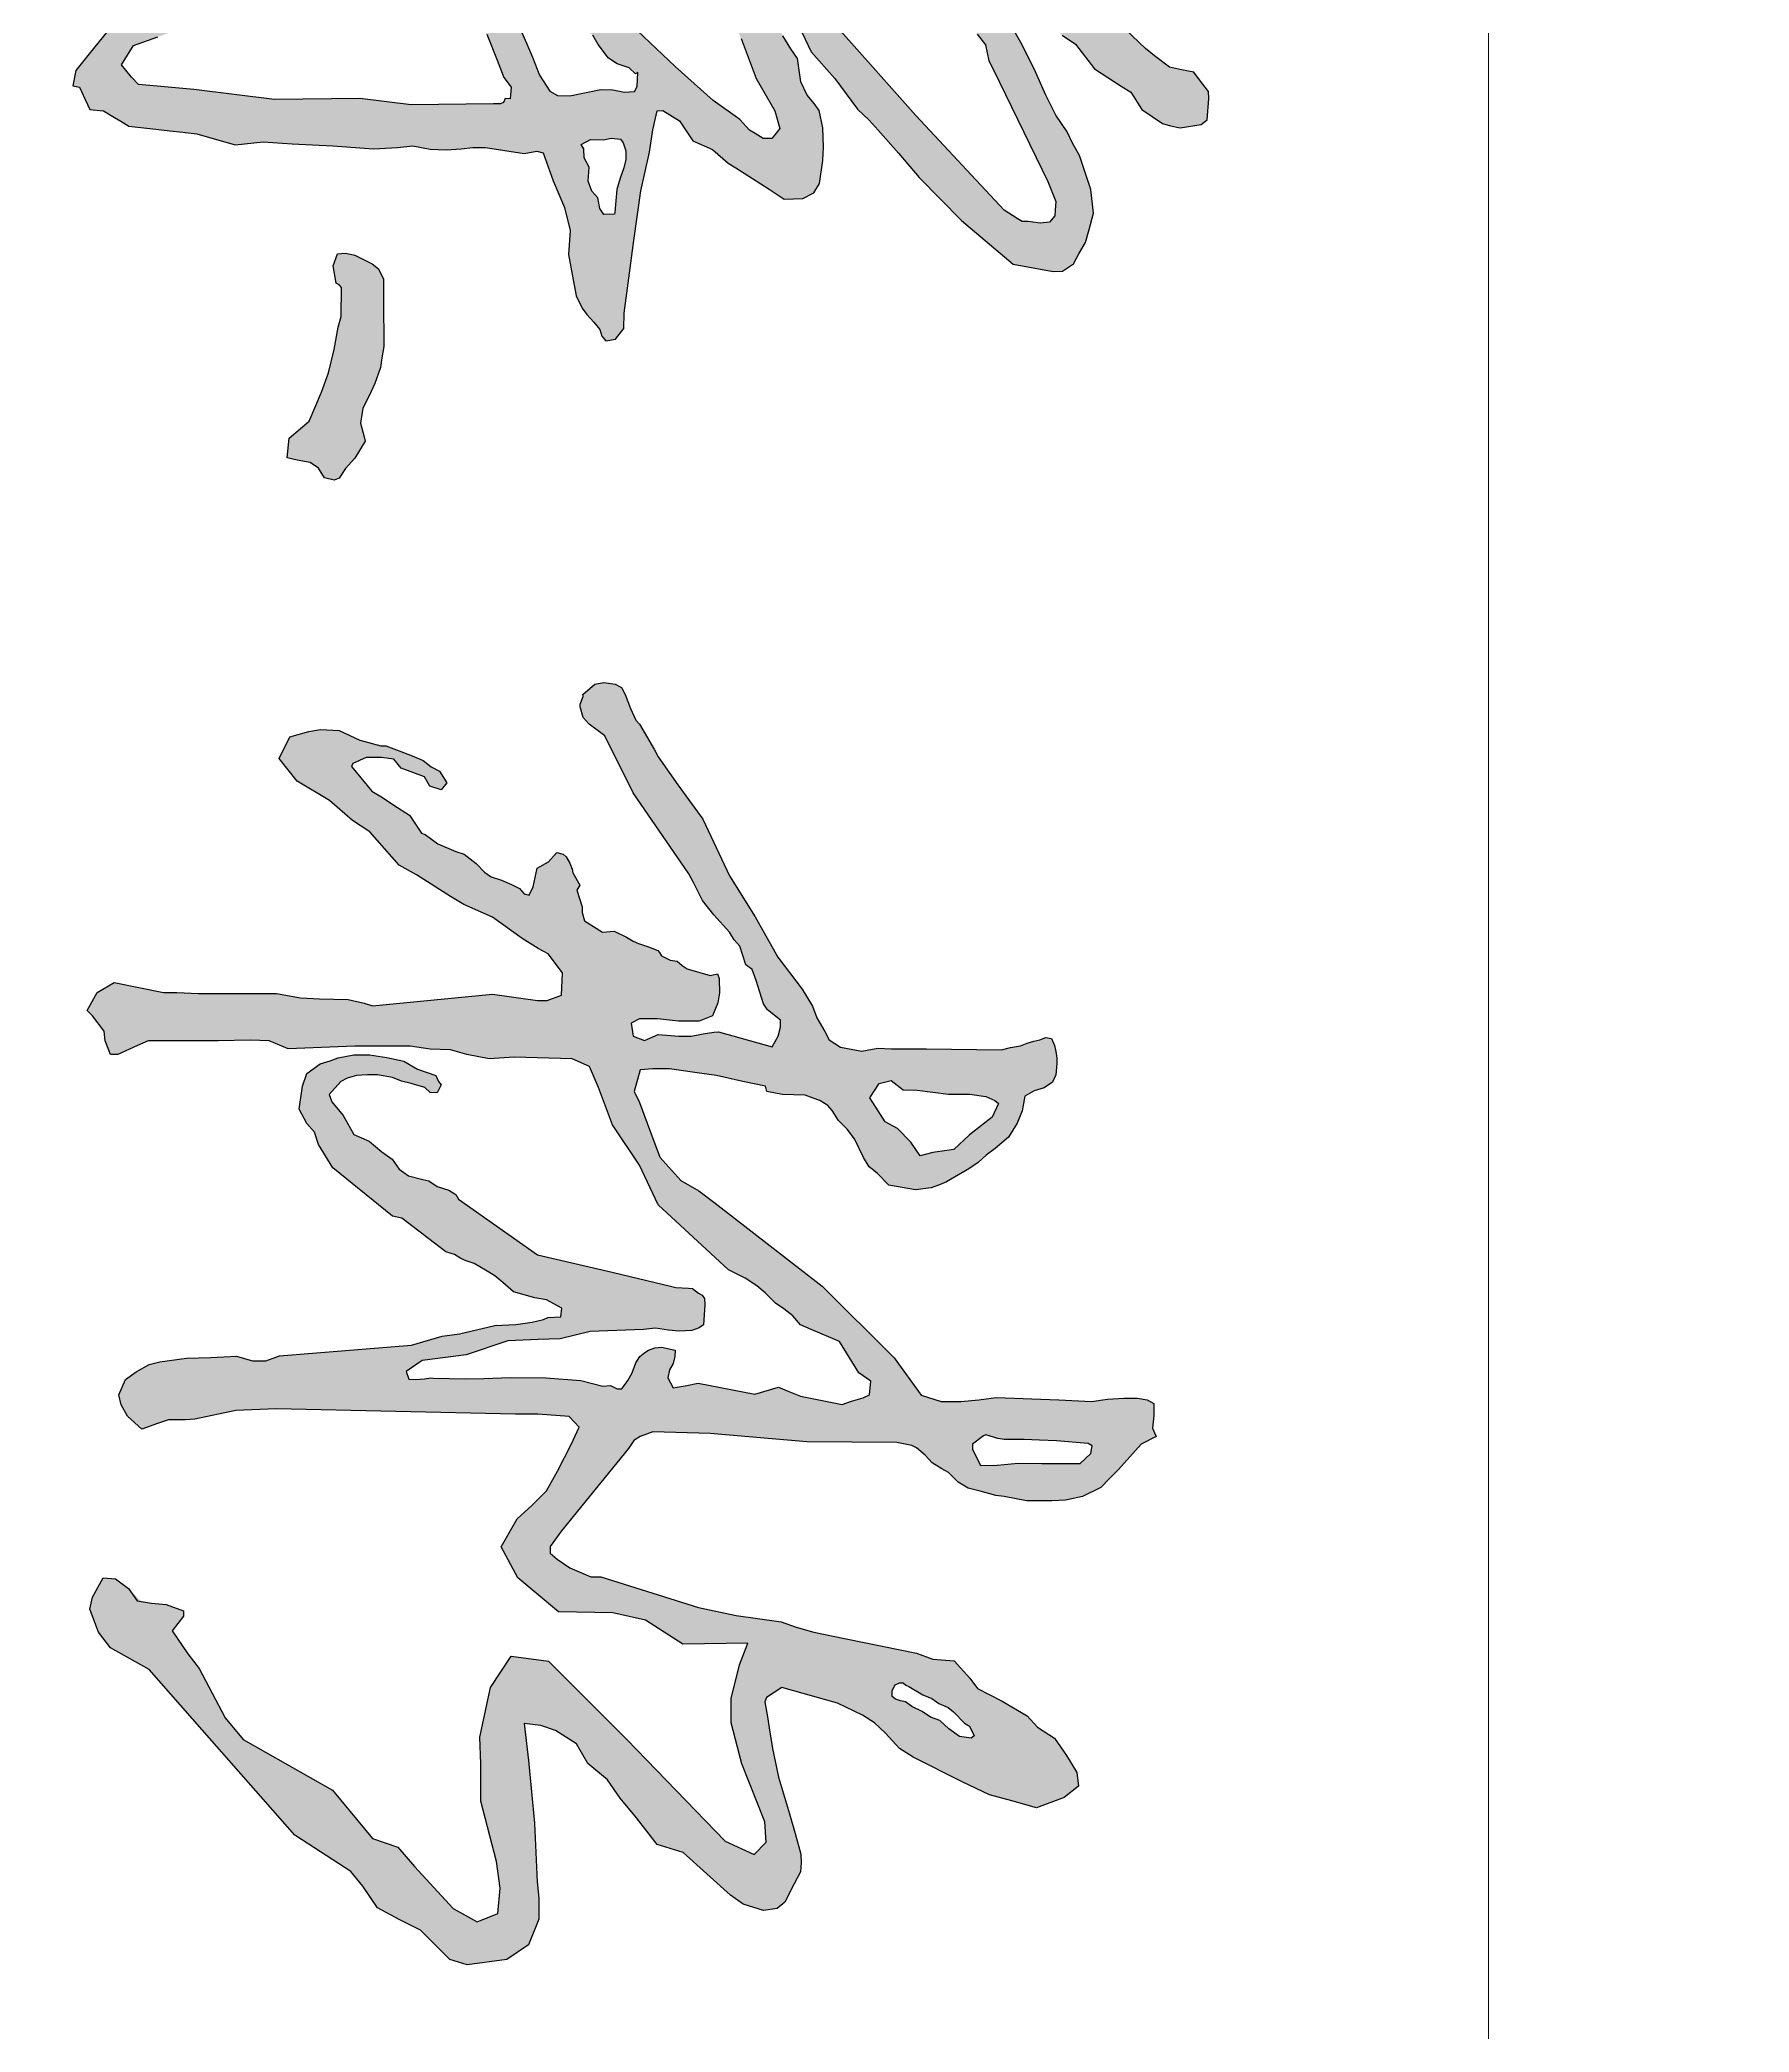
# Model space of a CAD drawing. Header units: millimetres. Extents: x -53295381 to 181933601, y -165 to 204541444.
# Drawn here: x 52122059 to 52126053, y 20955429 to 20960086 of the extents above; entities that cross this region are included whole.
import ezdxf

# ---------------------------------------------------------------- set-up
doc = ezdxf.new("R2010")
doc.units = ezdxf.units.MM
doc.header["$LTSCALE"] = 1000
for name, color, linetype in [('D-灯具', 30, 'Continuous'), ('PP-COM', 7, 'Continuous'), ('标注', 3, 'Continuous')]:
    doc.layers.add(name, color=color, linetype=linetype)
doc.layers.add('PUB_TITLE', color=7, linetype='Continuous', lineweight=20)
doc.styles.add('C', font='c.shx', dxfattribs={"width": 0.75, "height": 3, "bigfont": 'hzk.shx'})
doc.styles.add('HZ', font='rs.shx', dxfattribs={"width": 0.8, "bigfont": 'hztxt.shx'})
doc.styles.add('宋体', font='')
doc.styles.get('宋体').set_extended_font_data('宋体')
doc.dimstyles.new('1', dxfattribs={"dimtxt": 1.5, "dimasz": 2, "dimexe": 1, "dimexo": 0.2, "dimgap": 0.5, "dimtad": 1, "dimdec": 1, "dimzin": 0, "dimdsep": 46, "dimtxsty": '宋体', "dimcen": 0.2, "dimclrd": 3, "dimclre": 3, "dimclrt": 3, "dimadec": 0, "dimazin": 0, "dimtfac": 1, "dimtdec": 1, "dimtofl": 0, "dimtmove": 2, "dimatfit": 3, "dimfxl": 0, "dimtolj": 1, "dimtzin": 0, "dimarcsym": 0})

# ---------------------------------------------------------------- blocks, each defined once
blk = doc.blocks.new('*D53')
at = {"color": 3, "lineweight": -2}
for start, end in [(39.4482, 48.8965), (341.1035, 350.5518)]:
    blk.add_arc((1344.218, 1910.564), 16.999, start, end, dxfattribs=at)
at = {"color": 3}
for points in [[(1357.728, 1921.631), (1356.961, 1921.099), (1358.94, 1919.064)], [(1360.522, 1907.812), (1361.452, 1907.735), (1361.217, 1910.564)]]:
    blk.add_solid(points, dxfattribs=at)
at = {"layer": 'Defpoints', "color": 0}
for p in [(1395.655, 1940.261), (1360.959, 1913.516), (1344.218, 1910.564), (1344.218, 1910.564), (1403.612, 1910.564)]:
    blk.add_point(p, dxfattribs=at)
at = {"color": 3, "insert": (1362.57, 1915.482), "char_height": 3, "attachment_point": 5, "rotation": 285, "style": 'HZ'}
blk.add_mtext('\\A1;α/3', dxfattribs=at)
blk = doc.blocks.new('*D54')
at = {"color": 3, "lineweight": -2}
blk.add_arc((1344.218, 1910.564), 28.56, 5.6194, 84.3806, dxfattribs=at)
at = {"color": 3}
for points in [[(1346.992, 1938.522), (1347.038, 1939.454), (1344.218, 1939.125)], [(1373.108, 1913.384), (1372.175, 1913.338), (1372.779, 1910.564)]]:
    blk.add_solid(points, dxfattribs=at)
at = {"layer": 'Defpoints', "color": 0}
for p in [(1344.218, 1969.958), (1368.952, 1924.845), (1344.218, 1910.564), (1344.218, 1910.564), (1403.612, 1910.564)]:
    blk.add_point(p, dxfattribs=at)
at = {"color": 3, "insert": (1365.828, 1932.174), "char_height": 3, "attachment_point": 5, "rotation": 315, "style": 'HZ'}
blk.add_mtext('\\A1;α', dxfattribs=at)
blk = doc.blocks.new('*D55')
at = {"color": 3, "lineweight": -2}
for start, end in [(69.4333, 78.8666), (11.1334, 20.5667)]:
    blk.add_arc((1344.218, 1910.564), 17.026, start, end, dxfattribs=at)
at = {"color": 3}
for points in [[(1350.399, 1926.927), (1350, 1926.083), (1352.731, 1925.309)], [(1359.737, 1916.346), (1360.581, 1916.745), (1358.963, 1919.077)]]:
    blk.add_solid(points, dxfattribs=at)
at = {"layer": 'Defpoints', "color": 0}
for p in [(1373.915, 1962.001), (1395.655, 1940.261), (1355.162, 1923.607), (1344.218, 1910.564), (1344.218, 1910.564)]:
    blk.add_point(p, dxfattribs=at)
at = {"color": 3, "insert": (1358.072, 1924.056), "char_height": 3, "attachment_point": 5, "rotation": 314.2422, "style": 'HZ'}
blk.add_mtext('\\A1;α/3', dxfattribs=at)
blk = doc.blocks.new('*D27')
at = {"color": 3, "lineweight": -2}
for start, end in [(99.4333, 108.8666), (41.1334, 50.5667)]:
    blk.add_arc((1344.218, 1910.564), 17.026, start, end, dxfattribs=at)
at = {"color": 3}
for points in [[(1341.389, 1927.825), (1341.466, 1926.895), (1344.218, 1927.59)], [(1354.767, 1923.331), (1355.299, 1924.098), (1352.731, 1925.309)]]:
    blk.add_solid(points, dxfattribs=at)
at = {"layer": 'Defpoints', "color": 0}
for p in [(1344.218, 1969.958), (1373.915, 1962.001), (1350.042, 1926.563), (1344.218, 1910.564), (1344.218, 1910.564)]:
    blk.add_point(p, dxfattribs=at)
at = {"color": 3, "insert": (1349.143, 1928.942), "char_height": 3, "attachment_point": 5, "rotation": 345, "style": 'HZ'}
blk.add_mtext('\\A1;α/3', dxfattribs=at)
blk = doc.blocks.new('*D35')
at = {"layer": 'Defpoints', "color": 0}
for p in [(1319.577, 1812.569), (1317.437, 1800.401), (1286.683, 1796.73), (1303.739, 1796.73), (1303.739, 1796.73)]:
    blk.add_point(p, dxfattribs=at)
at = {"layer": '标注', "color": 3, "lineweight": -2}
blk.add_line((1305.739, 1796.73), (1319.92, 1796.73), dxfattribs=at)
for start, end in [(56.3312, 67.6624), (337.3376, 348.6688)]:
    blk.add_arc((1303.739, 1796.73), 14.181, start, end, dxfattribs=at)
at = {"layer": '标注', "color": 3}
for points in [[(1311.896, 1808.894), (1311.305, 1808.172), (1313.766, 1806.758)], [(1317.179, 1793.99), (1318.108, 1793.898), (1317.92, 1796.73)]]:
    blk.add_solid(points, dxfattribs=at)
at = {"layer": '标注', "color": 3, "insert": (1318.688, 1802.922), "char_height": 3, "attachment_point": 5, "rotation": 292.5, "style": 'C'}
blk.add_mtext('\\A1;45°', dxfattribs=at)
blk = doc.blocks.new('A$C41CF7549')
h = blk.add_hatch(color=7)
h.paths.add_polyline_path([(405490, 578683), (417902, 587226), (490187, 627675), (497277, 633039), (507564, 635227), (513374, 638272), (585885, 673638), (598835, 678701), (604462, 678433), (608307, 678250), (612279, 674715), (613024, 668625), (611965, 660899), (611965, 656883), (609955, 653671), (604633, 645163), (543091, 588018), (470856, 523567), (456015, 510332), (445504, 500723), (428447, 485254), (421626, 471058), (422005, 464244), (428447, 449292), (436830, 452903), (450046, 452131), (456255, 451768), (469454, 461142), (479957, 465903), (480735, 469207), (493184, 474453), (519009, 484359), (539959, 496345), (551573, 499573), (554506, 497229), (557915, 494505), (557927, 488830), (554799, 483556), (552639, 479914), (545707, 473691), (533288, 456263), (511327, 431752), (472298, 390591), (432302, 348347), (397434, 321005), (370436, 295165), (361812, 286911), (361419, 277683), (360916, 265875), (366797, 261841), (371347, 255781), (372506, 254237), (380999, 254816), (386520, 255193), (392581, 259362), (396284, 261909), (399290, 263976), (405818, 265836), (419884, 274188), (432326, 281575), (461153, 292781), (471599, 302058), (490172, 309402), (507207, 316138), (518391, 320561), (524584, 325269), (529564, 324771), (532361, 324492), (532045, 321332), (534616, 320364), (535470, 318303), (535541, 313683), (536237, 260244), (532123, 227089), (532672, 171661), (526123, 119216), (524078, 95352), (523055, 83411), (518168, 78818), (513636, 75079), (510202, 72245), (497677, 79999), (491963, 95943), (486293, 111764), (477581, 121137), (472655, 133537), (467499, 146517), (459198, 187772), (454121, 213000), (445756, 235018), (443877, 242962), (446425, 252293), (444726, 255404), (442541, 259406), (437933, 263180), (434198, 266239), (427318, 266856), (423072, 266998), (419585, 267114), (414922, 256163), (402267, 236175), (388369, 206924), (380711, 190808), (382823, 175860), (383417, 166759), (391538, 148358), (406456, 142467), (419723, 142823), (423709, 147082), (429564, 148556), (433804, 149623), (436694, 155679), (437786, 157966), (434188, 162492), (426075, 166363), (418473, 165572), (414501, 165158), (411343, 174475), (414710, 189908), (417275, 201664), (418560, 207553), (428376, 211870), (433639, 214185), (439695, 200415), (441013, 196042), (442085, 192484), (441521, 188221), (440310, 179064), (449168, 155749), (458125, 115648), (462133, 97707), (475457, 80195), (488204, 63444), (503131, 51356), (513909, 42627), (523837, 40814), (524597, 44981), (532796, 48770), (539182, 51722), (539963, 60704), (544343, 67864), (546813, 71902), (549943, 77018), (551929, 94690), (552936, 103645), (553898, 112202), (554904, 121157), (562169, 146049), (560163, 164291), (561581, 183007), (562705, 209375), (564711, 235886), (563836, 251538), (562713, 261356), (564928, 272627), (565275, 283007), (564679, 292774), (563836, 300348), (563836, 308483), (567750, 333740), (566178, 341984), (567357, 345909), (585432, 352583), (602719, 359935), (617816, 363526), (633371, 362397), (647517, 365144), (660091, 367500), (668234, 371381), (672372, 374360), (677182, 378922), (682096, 382809), (686418, 383987), (689359, 386734), (688274, 392969), (681401, 398316), (671486, 398511), (648696, 401652), (624333, 404792), (592112, 409503), (566809, 415067), (552465, 417198), (540002, 419955), (539804, 423615), (546621, 434506), (559605, 443248), (565250, 455937), (574000, 466088), (577105, 471164), (590941, 492666), (597433, 502536), (596954, 514586), (593199, 521711), (587271, 525377), (572311, 527632), (563561, 527914), (551141, 527632), (539851, 525095), (535335, 521993), (529972, 517481), (521221, 513251), (505979, 510995), (499769, 506766), (491301, 501690), (485374, 498306), (480293, 495204), (473519, 497742), (478317, 507894), (489326, 514097), (501745, 520019), (519070, 535379), (539003, 549998), (546059, 557612), (552552, 563534), (567528, 576582), (583243, 590062), (611287, 617491), (639730, 651092), (644470, 677136), (644075, 683055), (639335, 690158), (633015, 693710), (625510, 698050), (617215, 700418), (606550, 703180), (591145, 701602), (569056, 694057), (561079, 689560), (553620, 686212), (542955, 678715), (529920, 672401), (512770, 664795), (495782, 656080), (484609, 649811), (473041, 641227), (467116, 633335), (457636, 627811), (446576, 623865), (438676, 617551), (423666, 603345), (418531, 600978), (409051, 595453), (398367, 588788), (394330, 589952), (392397, 596198), (411631, 611306), (425304, 620942), (434844, 630896), (449736, 643595), (451711, 648330), (469486, 662141), (483975, 676637), (490978, 682810), (496748, 691548), (512836, 703964), (524074, 721221), (528035, 727551), (539123, 734672), (548232, 748124), (549816, 753267), (551004, 759597), (549024, 773049), (545930, 777026), (531995, 778192), (527579, 777995), (519877, 772060), (515029, 768324), (513352, 760291), (511724, 752488), (504290, 742908), (499664, 736947), (389350, 621277), (355544, 584621), (294527, 529574), (276111, 515406), (270449, 504457), (264201, 492376), (265699, 483106), (269082, 483652), (276842, 481828), (281649, 486391), (285587, 486953), (293745, 489670), (298527, 491262), (297619, 493988), (300965, 498756), (303480, 502338), (305019, 504531), (355644, 542319), (390985, 568697)])
h.paths.add_polyline_path([(515253, 407561), (524156, 407027), (527538, 405248), (527895, 398845), (526470, 391196), (526292, 383548), (530384, 363231), (530206, 355405), (527179, 350424), (516852, 343665), (505101, 339041), (497635, 335877), (489234, 332205), (477419, 329450), (463260, 323032), (456672, 320898), (453289, 319653), (442962, 310403), (435128, 307202), (429787, 304534), (421596, 302043), (415365, 299197), (411626, 300265), (407531, 304178), (407174, 307735), (416967, 315739), (422309, 318407), (431745, 327123), (445818, 339433), (452406, 345480), (456501, 346370), (458638, 347615), (466650, 351528), (471279, 355441), (475909, 359354), (477867, 362022), (484811, 369849), (489084, 375541), (490865, 378209), (496918, 381766), (505821, 388347), (509560, 394039), (512052, 401866), (516006, 405859)], flags=16)
h.paths.add_polyline_path([(558424, 396293), (560818, 398020), (566138, 399747), (571591, 399747), (577177, 398419), (583827, 396027), (591142, 393901), (605773, 392572), (607236, 392307), (607369, 385397), (603379, 382740), (596463, 381544), (592255, 377648), (585738, 375124), (576703, 375915), (570543, 372549), (564808, 372509), (561832, 370584), (558773, 376696), (558823, 385264), (557892, 390048)], flags=16)
h = blk.add_hatch(color=7)
h.paths.add_polyline_path([(1603457, 577241), (1609030, 586150), (1625194, 617887), (1633554, 635705), (1637455, 650182), (1641914, 666329), (1635226, 684146), (1627980, 693612), (1619063, 692498), (1607916, 685817), (1596769, 678022), (1589523, 666886), (1582277, 660204), (1572802, 644057), (1564442, 627910), (1557754, 622898), (1546607, 612876), (1545492, 598956), (1541591, 588377), (1530126, 532136), (1527849, 521616), (1524718, 510243), (1521303, 500576), (1518741, 483516), (1517034, 471290), (1511911, 446838), (1492022, 383526), (1492022, 377058), (1486155, 363314), (1480490, 355027), (1476646, 350580), (1472397, 350580), (1462084, 357942), (1408588, 401448), (1403397, 404905), (1400946, 408939), (1397747, 417252), (1398923, 454464), (1404263, 517230), (1404770, 575592), (1406720, 585333), (1408280, 588451), (1412961, 593906), (1418032, 598582), (1421932, 604817), (1424272, 609103), (1430513, 615338), (1434414, 621962), (1436364, 629756), (1439095, 639887), (1439875, 645342), (1442605, 659760), (1442605, 668333), (1442605, 676126), (1442215, 685089), (1439875, 695999), (1434024, 708079), (1428173, 713535), (1422322, 719380), (1405940, 734187), (1400869, 743929), (1395408, 741591), (1387217, 742370), (1381756, 742370), (1379416, 742370), (1377076, 738084), (1375905, 731849), (1375905, 722887), (1376685, 712366), (1378246, 701844), (1377076, 680802), (1375491, 640164), (1377051, 628864), (1378221, 617174), (1378221, 604315), (1373931, 591456), (1349747, 573921), (1303269, 527035), (1249442, 457674), (1241250, 447153), (1234619, 435463), (1219407, 421824), (1204975, 416369), (1183912, 408576), (1176891, 405068), (1162849, 408965), (1162069, 417148), (1162069, 428059), (1165189, 449101), (1166359, 458453), (1170260, 475599), (1173380, 490406), (1176891, 491185), (1178841, 501317), (1179231, 516124), (1181181, 521190), (1182582, 525495), (1185927, 530785), (1189272, 533570), (1195683, 537747), (1201258, 543316), (1207668, 548050), (1219654, 553897), (1225786, 557517), (1229967, 562808), (1237772, 570326), (1240721, 587614), (1239327, 597961), (1237534, 603333), (1235542, 607910), (1226977, 622237), (1222994, 628405), (1218213, 633579), (1213831, 639349), (1206461, 648105), (1197299, 653676), (1189332, 656860), (1179771, 658651), (1176385, 664819), (1174393, 671187), (1170808, 676559), (1166027, 678748), (1158658, 679345), (1155272, 679345), (1150890, 678748), (1146906, 677952), (1142325, 675963), (1141727, 672381), (1143321, 668401), (1144117, 664421), (1145512, 660243), (1147105, 655865), (1148300, 649299), (1149697, 643511), (1149178, 594919), (1149178, 577745), (1149178, 572205), (1148623, 563341), (1150564, 552814), (1148069, 538964), (1143338, 531651), (1137792, 528881), (1128919, 523617), (1121432, 520847), (1110341, 514199), (1089530, 498370), (1063466, 483688), (1036846, 467068), (999946, 449565), (977764, 433499), (959463, 420756), (955027, 418263), (938389, 408568), (935617, 406075), (928130, 402751), (918980, 399150), (914543, 396934), (912325, 392779), (911216, 385299), (912325, 379482), (919020, 371678), (920275, 371876), (925255, 369930), (926987, 369930), (933915, 371876), (938246, 375770), (945849, 385959), (982968, 404500), (1035498, 440515), (1041225, 443527), (1052866, 449338), (1062228, 456728), (1073477, 467014), (1078300, 470025), (1082520, 473639), (1094577, 477553), (1097591, 481769), (1104825, 484178), (1119896, 488996), (1123815, 491706), (1130446, 500138), (1134967, 500138), (1140996, 498632), (1147928, 494717), (1138005, 459917), (1138220, 456689), (1139297, 449803), (1140805, 442057), (1141020, 434095), (1139728, 420754), (1143820, 411716), (1141020, 404400), (1132404, 403109), (1129604, 408489), (1129604, 420324), (1131153, 433901), (1131185, 447275), (1127812, 455927), (1119265, 459487), (1112803, 460562), (1103541, 460347), (1100526, 459271), (1101512, 454379), (1097201, 439486), (1095044, 436314), (1092293, 433023), (1091624, 428545), (1088752, 422775), (1086554, 421556), (1085230, 420493), (1082860, 414468), (1080706, 407797), (1079199, 404355), (1076614, 400051), (1072737, 392089), (1073383, 384558), (1066070, 372797), (1060683, 371413), (1056989, 371413), (1046061, 367876), (1042828, 369875), (1034824, 365262), (1032516, 364801), (1028668, 363263), (1024358, 360957), (1022665, 358958), (1021741, 354960), (1027744, 349578), (1031913, 342060), (1043944, 339484), (1049315, 336909), (1048455, 333689), (1045018, 330685), (1042440, 325534), (1039647, 318881), (1037499, 312227), (1034491, 307935), (1028691, 302569), (1022675, 294628), (1020957, 289263), (1015986, 277735), (1010005, 269369), (1009108, 266979), (997388, 259313), (990865, 249177), (986033, 241695), (981892, 234711), (965742, 221565), (963948, 222462), (960060, 231126), (960060, 240986), (960957, 249053), (966938, 253833), (972621, 269071), (978602, 272357), (980995, 279826), (976509, 283412), (968733, 278631), (966041, 273253), (961854, 268174), (958864, 261004), (955574, 252638), (952284, 243973), (952284, 240687), (948815, 227036), (942406, 213649), (941823, 201426), (942989, 193860), (946484, 181637), (960661, 174714), (975226, 186355), (987851, 207247), (1000803, 222182), (1008262, 233528), (1029800, 252646), (1036209, 263705), (1050192, 285823), (1055435, 294553), (1063592, 313179), (1077575, 332386), (1083984, 342863), (1087480, 349266), (1099715, 358578), (1114280, 357996), (1117776, 348684), (1117776, 342281), (1113698, 313179), (1121275, 235127), (1119527, 229889), (1117197, 219412), (1116614, 200787), (1116031, 188564), (1113118, 172848), (1113118, 158297), (1113118, 149567), (1113118, 136762), (1113118, 122211), (1112536, 108241), (1112536, 99511), (1106127, 67498), (1112536, 56439), (1124188, 50037), (1127684, 53529), (1137589, 61096), (1143997, 61678), (1152737, 65170), (1152737, 69827), (1146911, 82631), (1143997, 89616), (1143997, 96601), (1143997, 135016), (1143415, 155969), (1143997, 168192), (1149241, 180415), (1147512, 223686), (1147512, 235909), (1147512, 259773), (1149260, 272578), (1149843, 285965), (1152756, 296442), (1155669, 310993), (1154504, 327290), (1155592, 364817), (1160588, 376047), (1174327, 381870), (1198475, 391020), (1224704, 408489), (1250517, 420551), (1292587, 466385), (1298000, 477199), (1302996, 484686), (1307576, 490093), (1314237, 496747), (1317984, 502155), (1322564, 507977), (1328393, 512969), (1331307, 520039), (1339218, 538340), (1359618, 550818), (1365031, 558721), (1373774, 557889), (1375856, 553730), (1377937, 546243), (1380019, 540004), (1377937, 529190), (1374607, 512969), (1371692, 505482), (1368778, 498827), (1373358, 483438), (1366318, 446701), (1367989, 438202), (1369356, 430309), (1362671, 426970), (1357658, 428033), (1353556, 430309), (1348846, 431524), (1344896, 431675), (1342773, 422801), (1343229, 418399), (1344900, 414301), (1346267, 412025), (1349002, 408686), (1353104, 406106), (1359485, 403677), (1364499, 400945), (1369968, 397151), (1369968, 394115), (1367689, 389714), (1368145, 384705), (1364497, 370563), (1362732, 347714), (1362582, 324799), (1363124, 307571), (1363449, 295564), (1363052, 274796), (1362720, 273194), (1363439, 268941), (1363850, 262857), (1363635, 258768), (1358747, 257174), (1351551, 267462), (1347903, 296105), (1338694, 323174), (1337878, 342726), (1337470, 356983), (1332577, 376535), (1331423, 411098), (1330590, 419002), (1331839, 427323), (1332464, 434187), (1332047, 442507), (1330382, 447291), (1328300, 449995), (1315390, 451035), (1311226, 450827), (1309144, 449163), (1307895, 446875), (1304771, 442923), (1304563, 440427), (1304147, 432107), (1303527, 429520), (1294199, 390868), (1282842, 342242), (1246680, 291103), (1243782, 289366), (1240883, 284733), (1238564, 277204), (1234796, 271702), (1233927, 267938), (1231608, 258672), (1227260, 252591), (1220883, 247958), (1216039, 241265), (1209055, 233143), (1204827, 223055), (1192477, 216105), (1183492, 208866), (1178854, 207128), (1170448, 214657), (1168129, 218711), (1166390, 224792), (1166100, 232031), (1166100, 238402), (1167839, 248247), (1170158, 254038), (1171608, 260409), (1174216, 269096), (1177405, 272571), (1177695, 277204), (1172477, 279810), (1170448, 278073), (1166390, 276335), (1162332, 264463), (1157115, 255486), (1154796, 244483), (1153057, 233190), (1153057, 223055), (1155086, 212920), (1156825, 207708), (1158854, 201337), (1165231, 192650), (1173347, 189754), (1188419, 187727), (1197695, 192650), (1203202, 197573), (1211318, 200179), (1226390, 209445), (1257736, 248283), (1259186, 254364), (1280925, 282741), (1282664, 288533), (1285273, 292587), (1286722, 296062), (1288461, 301274), (1292809, 308513), (1296577, 314594), (1300925, 319806), (1307012, 326756), (1310780, 340655), (1312229, 348184), (1317447, 358029), (1323244, 357450), (1323534, 349052), (1324983, 346157), (1326722, 338918), (1328172, 328204), (1328751, 314594), (1334266, 291671), (1335715, 280378), (1341515, 260554), (1348397, 174807), (1351634, 165916), (1351634, 157428), (1348802, 146920), (1349611, 130349), (1350016, 114587), (1352443, 97208), (1354061, 90337), (1358916, 81850), (1363771, 74979), (1373885, 70533), (1380358, 72150), (1387640, 76192), (1396136, 85487), (1392495, 95591), (1390068, 102866), (1390068, 113779), (1389663, 119841), (1383999, 146516), (1382896, 172617), (1386343, 327975), (1386343, 342449), (1387952, 362954), (1394794, 369387), (1406063, 364160), (1423369, 355315), (1436248, 348078), (1445504, 338830), (1454358, 329181), (1472469, 318727), (1492592, 329583), (1514610, 355999), (1515394, 391245), (1520098, 412393), (1535779, 436674), (1534995, 478969), (1549107, 473487), (1571060, 468004), (1586741, 468004), (1613398, 475053), (1651032, 489935), (1664360, 490718), (1672201, 482886), (1663576, 464088), (1597667, 400399), (1546704, 349488), (1543568, 325207), (1563953, 311892), (1596099, 304842), (1613347, 305626), (1637652, 305626), (1676854, 315808), (1694103, 318158), (1710567, 316591), (1716056, 303276), (1707431, 287611), (1679990, 262547), (1667446, 251581), (1661957, 235133), (1630596, 209285), (1597667, 151325), (1583554, 139576), (1551562, 122641), (1542000, 115295), (1527104, 105113), (1517528, 112531), (1514060, 112445), (1509855, 101196), (1509071, 91797), (1507573, 84721), (1499662, 76915), (1493390, 68300), (1492606, 60467), (1505151, 53418), (1512991, 51851), (1527888, 57334), (1538080, 65167), (1552193, 90231), (1591394, 124694), (1659835, 184734), (1670480, 201525), (1683366, 221115), (1692891, 228951), (1706898, 238466), (1714741, 253018), (1721465, 266451), (1740514, 285481), (1743875, 296676), (1740514, 322422), (1730989, 336415), (1714181, 343132), (1700735, 343132), (1690090, 342012), (1651991, 340333), (1611303, 336505), (1587281, 333705), (1588482, 344504), (1591685, 354103), (1600493, 367702), (1613305, 374902), (1623714, 387701), (1635725, 396100), (1648537, 406499), (1665753, 420098), (1670957, 436897), (1698728, 467522), (1704450, 475810), (1708742, 488958), (1707311, 497818), (1703306, 502963), (1691290, 508965), (1683565, 512966), (1677557, 513538), (1672121, 513252), (1658674, 509536), (1645800, 505821), (1622053, 498675), (1603457, 494960), (1590010, 492673), (1582858, 491530), (1580569, 491244), (1573130, 489815), (1570269, 490958), (1563885, 500960), (1573917, 537152), (1581720, 553299), (1586736, 561094), (1593425, 568332)])
h.paths.add_polyline_path([(1573133, 581243), (1572595, 578015), (1571517, 574787), (1569675, 572462), (1569183, 572455), (1565952, 572634), (1563618, 573710), (1562182, 574428), (1560925, 577297), (1560746, 578912), (1560746, 579629), (1562251, 581509), (1563259, 583395), (1568645, 592363), (1570979, 598281), (1574210, 602945), (1576903, 608863), (1579596, 612450), (1587019, 619563), (1588932, 622673), (1595215, 625722), (1596831, 623749), (1595574, 616216), (1590727, 609401), (1585341, 603483), (1583187, 597385), (1579417, 592004), (1576185, 585368)], flags=16)
h.paths.add_polyline_path([(1419719, 629905), (1409194, 624770), (1405767, 624770), (1400383, 631861), (1399824, 633337), (1402222, 641207), (1402907, 645313), (1402907, 651130), (1402907, 658315), (1403249, 668239), (1403592, 679188), (1405304, 699719), (1407017, 702456), (1411812, 701430), (1418320, 694586), (1418320, 686374), (1418320, 677820), (1418320, 669607), (1418250, 654357), (1419586, 640772)], flags=16)
h.paths.add_polyline_path([(1218589, 590754), (1209821, 584572), (1200796, 576070), (1196483, 568000), (1189450, 563447), (1180940, 558037), (1171656, 564220), (1169593, 571949), (1175661, 579588), (1175900, 588817), (1178619, 609045), (1178619, 622956), (1180166, 633261), (1182745, 639186), (1184550, 641504), (1193575, 637383), (1204876, 622840), (1214446, 612660), (1216526, 598998)], flags=16)
blk.add_hatch(color=7).paths.add_polyline_path([(754610, 230531), (751732, 229747), (742837, 227395), (733158, 228963), (725048, 233144), (717199, 236803), (706734, 240462), (700456, 241246), (693130, 242553), (685020, 242553), (670893, 242292), (668015, 242292), (664352, 242292), (652056, 242292), (649440, 242292), (642638, 239156), (639390, 235100), (634528, 225042), (633743, 223736), (632435, 217724), (632958, 212497), (640807, 209622), (651946, 211731), (653103, 213543), (654673, 215111), (673509, 214849), (680573, 213020), (694962, 210406), (710135, 206747), (722693, 202043), (741529, 194202), (752517, 181134), (765337, 179828), (766906, 186362), (768476, 194725), (772139, 200213), (778417, 204134), (779893, 210277), (778587, 213637), (772400, 217724), (765598, 223736)])
at = {"color": 7}
for points in [[(490187, 627675), (497277, 633039), (497277, 633039), (507564, 635227), (513374, 638272), (585885, 673638), (598835, 678701), (604462, 678433), (608307, 678250), (612279, 674715), (613024, 668625), (611965, 660899), (611965, 656883), (609955, 653671), (604633, 645163), (543091, 588018), (470856, 523567)], [(493184, 474453), (519009, 484359), (539959, 496345), (551573, 499573), (554506, 497229), (557915, 494505), (557927, 488830), (554799, 483556), (552639, 479914), (545707, 473691), (533288, 456263), (511327, 431752), (472298, 390591)], [(490172, 309402), (507207, 316138), (518391, 320561), (524584, 325269), (529564, 324771), (532361, 324492), (532045, 321332), (534616, 320364), (535470, 318303), (535541, 313683), (536237, 260244), (532123, 227089), (532672, 171661), (526123, 119216), (524078, 95352), (523055, 83411), (518168, 78818), (513636, 75079), (510202, 72245), (497677, 79999), (491963, 95943)], [(488204, 63444), (503131, 51356), (513909, 42627), (523837, 40814), (524597, 44981), (532796, 48770), (539182, 51722), (539963, 60704), (544343, 67864), (546813, 71902), (549943, 77018), (551929, 94690), (552936, 103645), (553898, 112202), (554904, 121157), (562169, 146049), (560163, 164291), (561581, 183007), (562705, 209375), (564711, 235886), (563836, 251538), (562713, 261356), (564928, 272627), (565275, 283007), (564679, 292774), (563836, 300348), (563836, 308483), (567750, 333740), (566178, 341984), (567357, 345909), (585432, 352583), (602719, 359935), (617816, 363526), (633371, 362397), (647517, 365144), (660091, 367500), (668234, 371381), (672372, 374360), (677182, 378922), (682096, 382809), (686418, 383987), (689359, 386734), (688274, 392969), (681401, 398316), (671486, 398511), (648696, 401652), (624333, 404792), (592112, 409503), (566809, 415067), (552465, 417198), (540002, 419955), (539804, 423615), (546621, 434506), (559605, 443248), (565250, 455937), (574000, 466088), (577105, 471164), (590941, 492666), (597433, 502536), (596954, 514586), (593199, 521711), (587271, 525377), (572311, 527632), (563561, 527914), (551141, 527632), (539851, 525095), (535335, 521993), (529972, 517481), (521221, 513251), (505979, 510995), (499769, 506766), (491301, 501690)], [(489326, 514097), (501745, 520019), (519070, 535379), (539003, 549998), (546059, 557612), (552552, 563534), (567528, 576582), (583243, 590062), (611287, 617491), (639730, 651092), (644470, 677136), (644075, 683055), (639335, 690158), (633015, 693710), (625510, 698050), (617215, 700418), (606550, 703180), (591145, 701602), (569056, 694057), (561079, 689560), (553620, 686212), (542955, 678715), (529920, 672401), (512770, 664795), (495782, 656080), (484609, 649811)], [(490978, 682810), (496748, 691548), (512836, 703964), (524074, 721221), (528035, 727551), (539123, 734672), (548232, 748124), (549816, 753267), (551004, 759597), (549024, 773049), (545930, 777026), (531995, 778192), (527579, 777995), (519877, 772060), (515029, 768324), (513352, 760291), (511724, 752488), (504290, 742908), (499664, 736947), (389350, 621277)], [(1180940, 558037), (1171656, 564220), (1169593, 571949), (1175661, 579588), (1175900, 588817), (1178619, 609045), (1178619, 622956), (1180166, 633261), (1182745, 639186), (1184550, 641504), (1193575, 637383), (1204876, 622840), (1214446, 612660), (1216526, 598998), (1218589, 590754), (1209821, 584572), (1200796, 576070), (1196483, 568000), (1189450, 563447), (1180940, 558037)], [(489234, 332205), (497635, 335877), (505101, 339041), (516852, 343665), (527179, 350424), (530206, 355405), (530384, 363231), (526292, 383548), (526470, 391196), (527895, 398845), (527538, 405248), (524156, 407027), (515253, 407561), (516006, 405859), (512052, 401866), (509560, 394039), (505821, 388347), (496918, 381766), (490865, 378209)], [(560818, 398020), (566138, 399747), (571591, 399747), (577177, 398419), (583827, 396027), (591142, 393901), (605773, 392572), (607236, 392307), (607369, 385397), (603379, 382740), (596463, 381544), (592255, 377648), (585738, 375124), (576703, 375915), (570543, 372549), (564808, 372509), (561832, 370584), (558773, 376696), (558823, 385264), (557892, 390048), (558424, 396293), (560818, 398020)]]:
    blk.add_lwpolyline(points, dxfattribs=at)
for points in [[(918980, 371726), (912325, 379482), (911216, 385299), (912325, 392779), (914543, 396934), (918980, 399150), (928130, 402751), (935617, 406075), (938389, 408568), (955027, 418263), (959463, 420756), (977764, 433499), (999946, 449565), (1036846, 467068), (1063466, 483688), (1089530, 498370), (1110341, 514199), (1121432, 520847), (1128919, 523617), (1137792, 528881), (1143338, 531651), (1148069, 538964), (1150564, 552814), (1148623, 563341), (1149178, 572205), (1149178, 577745), (1149178, 594919), (1149697, 643511), (1148300, 649299), (1147105, 655865), (1145512, 660243), (1144117, 664421), (1143321, 668401), (1141727, 672381), (1142325, 675963), (1146906, 677952), (1150890, 678748), (1155272, 679345), (1158658, 679345), (1166027, 678748), (1170808, 676559), (1174393, 671187), (1176385, 664819), (1179771, 658651), (1189332, 656860), (1197299, 653676), (1206461, 648105), (1213831, 639349), (1218213, 633579), (1222994, 628405), (1226977, 622237), (1235542, 607910), (1237534, 603333), (1239327, 597961), (1240721, 587614), (1237772, 570326), (1229967, 562808), (1225786, 557517), (1219654, 553897), (1207668, 548050), (1201258, 543316), (1195683, 537747), (1189272, 533570), (1185927, 530785), (1182582, 525495), (1181181, 521190), (1179231, 516124), (1178841, 501317), (1176891, 491185), (1173380, 490406), (1170260, 475599), (1166359, 458453), (1165189, 449101), (1162069, 428059), (1162069, 417148), (1162849, 408965), (1176891, 405068), (1183912, 408576), (1204975, 416369), (1219407, 421824), (1234619, 435463), (1241250, 447153), (1249442, 457674), (1303269, 527035), (1349747, 573921), (1373931, 591456), (1378221, 604315), (1378221, 617174), (1377051, 628864), (1375491, 640164), (1377076, 680802), (1378246, 701844), (1376685, 712366), (1375905, 722887), (1375905, 731849), (1377076, 738084), (1379416, 742370), (1381756, 742370), (1387217, 742370), (1395408, 741591), (1400869, 743929), (1405940, 734187), (1422322, 719380), (1428173, 713535), (1434024, 708079), (1439875, 695999), (1442215, 685089), (1442605, 676126), (1442605, 668333), (1442605, 659760), (1439875, 645342), (1439095, 639887), (1436364, 629756), (1434414, 621962), (1430513, 615338), (1424272, 609103), (1421932, 604817), (1418032, 598582), (1412961, 593906), (1408280, 588451), (1406720, 585333), (1404770, 575592), (1404263, 517230), (1398923, 454464), (1397747, 417252), (1400946, 408939), (1403397, 404905), (1408588, 401448), (1462084, 357942), (1472397, 350580), (1476646, 350580), (1480490, 355027), (1486155, 363314), (1492022, 377058), (1492022, 383526), (1511911, 446838), (1517034, 471290), (1518741, 483516), (1521303, 500576), (1524718, 510243), (1527849, 521616), (1530126, 532136), (1541591, 588377), (1545492, 598956), (1546607, 612876), (1557754, 622898), (1564442, 627910), (1572802, 644057), (1582277, 660204), (1589523, 666886), (1596769, 678022), (1607916, 685817), (1619063, 692498), (1627980, 693612), (1635226, 684146), (1641914, 666329), (1637455, 650182), (1633554, 635705), (1625194, 617887), (1609030, 586150), (1603457, 577241), (1593425, 568332), (1586736, 561094), (1581720, 553299), (1573917, 537152), (1563885, 500960), (1570269, 490958), (1573130, 489815), (1580569, 491244), (1582858, 491530), (1590010, 492673), (1603457, 494960), (1622053, 498675), (1645800, 505821), (1658674, 509536), (1672121, 513252), (1677557, 513538), (1683565, 512966), (1691290, 508965), (1703306, 502963), (1707311, 497818), (1708742, 488958), (1704450, 475810), (1698728, 467522), (1670957, 436897), (1665753, 420098), (1648537, 406499), (1635725, 396100), (1623714, 387701), (1613305, 374902), (1600493, 367702), (1591685, 354103), (1588482, 344504), (1587281, 333705), (1611303, 336505), (1651991, 340333), (1690090, 342012), (1700735, 343132), (1714181, 343132), (1730989, 336415), (1740514, 322422), (1743875, 296676), (1740514, 285481), (1721465, 266451), (1714741, 253018), (1706898, 238466), (1692891, 228951), (1683366, 221115), (1670480, 201525), (1659835, 184734), (1591394, 124694), (1552193, 90231), (1538080, 65167), (1527888, 57334), (1512991, 51851), (1505151, 53418), (1492606, 60467), (1493390, 68300), (1499662, 76915), (1507503, 82398), (1509071, 91797), (1509855, 101196), (1514060, 112445), (1517528, 112531), (1527104, 105113), (1542000, 115295), (1551562, 122641), (1583554, 139576), (1597667, 151325), (1630596, 209285), (1661957, 235133), (1667446, 251581), (1679990, 262547), (1707431, 287611), (1716056, 303276), (1710567, 316591), (1694103, 318158), (1676854, 315808), (1637652, 305626), (1613347, 305626), (1596099, 304842), (1563953, 311892), (1543568, 325207), (1546704, 349488), (1597667, 400399), (1663576, 464088), (1672201, 482886), (1664360, 490718), (1651032, 489935), (1613398, 475053), (1586741, 468004), (1571060, 468004), (1549107, 473487), (1534995, 478969), (1535779, 436674), (1520098, 412393), (1515394, 391245), (1514610, 355999), (1492592, 329583), (1472469, 318727), (1454358, 329181), (1445504, 338830), (1436248, 348078), (1423369, 355315), (1406063, 364160), (1394794, 369387), (1387952, 362954), (1386343, 342449), (1386343, 327975), (1382896, 172617), (1383999, 146516), (1389663, 119841), (1390068, 113779), (1390068, 102866), (1392495, 95591), (1396136, 85487), (1387640, 76192), (1380358, 72150), (1373885, 70533), (1363771, 74979), (1358916, 81850), (1354061, 90337), (1352443, 97208), (1350016, 114587), (1349611, 130349), (1348802, 146920), (1351634, 157428), (1351634, 165916), (1348397, 174807), (1341515, 260554), (1335715, 280378), (1334266, 291671), (1328751, 314594), (1328172, 328204), (1326722, 338918), (1324983, 346157), (1323534, 349052), (1323244, 357450), (1317447, 358029), (1312229, 348184), (1310780, 340655), (1307012, 326756), (1300925, 319806), (1296577, 314594), (1292809, 308513), (1288461, 301274), (1286722, 296062), (1285273, 292587), (1282664, 288533), (1280925, 282741), (1259186, 254364), (1257736, 248283), (1226390, 209445), (1211318, 200179), (1203202, 197573), (1197695, 192650), (1188419, 187727), (1173347, 189754), (1165231, 192650), (1158854, 201337), (1156825, 207708), (1155086, 212920), (1153057, 223055), (1153057, 233190), (1154796, 244483), (1157115, 255486), (1162332, 264463), (1166390, 276335), (1170448, 278073), (1172477, 279810), (1177695, 277204), (1177405, 272571), (1174216, 269096), (1171608, 260409), (1170158, 254038), (1167839, 248247), (1166100, 238402), (1166100, 232031), (1166390, 224792), (1168129, 218711), (1170448, 214657), (1178854, 207128), (1183492, 208866), (1192477, 216105), (1204827, 223055), (1209055, 233143), (1216039, 241265), (1220883, 247958), (1227260, 252591), (1231608, 258672), (1233927, 267938), (1234796, 271702), (1238564, 277204), (1240883, 284733), (1243782, 289366), (1246680, 291103), (1282842, 342242), (1294199, 390868), (1303527, 429520), (1304147, 432107), (1304563, 440427), (1304771, 442923), (1307895, 446875), (1309144, 449163), (1311226, 450827), (1315390, 451035), (1328300, 449995), (1330382, 447291), (1332047, 442507), (1332464, 434187), (1331839, 427323), (1330590, 419002), (1331423, 411098), (1332577, 376535), (1337470, 356983), (1337878, 342726), (1338694, 323174), (1347903, 296105), (1351551, 267462), (1358747, 257174), (1363635, 258768), (1363850, 262857), (1363439, 268941), (1362720, 273194), (1363052, 274796), (1363449, 295564), (1363124, 307571), (1362582, 324799), (1362732, 347714), (1364497, 370563), (1368145, 384705), (1367689, 389714), (1369968, 394115), (1369968, 397151), (1364499, 400945), (1359485, 403677), (1353104, 406106), (1349002, 408686), (1346267, 412025), (1344900, 414301), (1343229, 418399), (1342773, 422801), (1344896, 431675), (1348846, 431524), (1353556, 430309), (1357658, 428033), (1362671, 426970), (1369356, 430309), (1367989, 438202), (1366318, 446701), (1373358, 483438), (1368778, 498827), (1371692, 505482), (1374607, 512969), (1377937, 529190), (1380019, 540004), (1377937, 546243), (1375856, 553730), (1373774, 557889), (1365031, 558721), (1359618, 550818), (1339218, 538340), (1331307, 520039), (1328393, 512969), (1322564, 507977), (1317984, 502155), (1314237, 496747), (1307576, 490093), (1302996, 484686), (1298000, 477199), (1292587, 466385), (1250517, 420551), (1224704, 408489), (1198475, 391020), (1174327, 381870), (1160588, 376047), (1155592, 364817), (1154504, 327290), (1155669, 310993), (1152756, 296442), (1149843, 285965), (1149260, 272578), (1147512, 259773), (1147512, 235909), (1147512, 223686), (1149241, 180415), (1143997, 168192), (1143415, 155969), (1143997, 135016), (1143997, 96601), (1143997, 89616), (1146911, 82631), (1152737, 69827), (1152737, 65170), (1143997, 61678), (1137589, 61096), (1127684, 53529), (1124188, 50037), (1112536, 56439), (1106127, 67498), (1112536, 99511), (1112536, 108241), (1113118, 122211), (1113118, 136762), (1113118, 149567), (1113118, 158297), (1113118, 172848), (1116031, 188564), (1116614, 200787), (1117197, 219412), (1119527, 229889), (1121275, 235127), (1113698, 313179), (1117776, 342281), (1117776, 348684), (1114280, 357996), (1099715, 358578), (1087480, 349266), (1083984, 342863), (1077575, 332386), (1063592, 313179), (1055435, 294553), (1050192, 285823), (1036209, 263705), (1029800, 252646), (1008262, 233528), (1000803, 222182), (987851, 207247), (975226, 186355), (960661, 174714), (946484, 181637), (942989, 193860), (941823, 201426), (942406, 213649), (948815, 227036), (952284, 240687), (952284, 243973), (955574, 252638), (958864, 261004), (961854, 268174), (966041, 273253), (968733, 278631), (976509, 283412), (980995, 279826), (978602, 272357), (972621, 269071), (966938, 253833), (960957, 249053), (960060, 240986), (960060, 231126), (963948, 222462), (965742, 221565), (981892, 234711), (986033, 241695), (990865, 249177), (997388, 259313), (1009108, 266979), (1010005, 269369), (1015986, 277735), (1020957, 289263), (1022675, 294628), (1028691, 302569), (1034491, 307935), (1037499, 312227), (1039647, 318881), (1042440, 325534), (1045018, 330685), (1048455, 333689), (1049315, 336909), (1043944, 339484), (1031913, 342060), (1027744, 349578), (1021741, 354960), (1022665, 358958), (1024358, 360957), (1028668, 363263), (1032516, 364801), (1034824, 365262), (1042828, 369875), (1046061, 367876), (1056989, 371413), (1060683, 371413), (1066070, 372797), (1073383, 384558), (1072737, 392089), (1076614, 400051), (1079199, 404355), (1080706, 407797), (1082860, 414468), (1085230, 420493), (1086554, 421556), (1088752, 422775), (1091624, 428545), (1092293, 433023), (1095044, 436314), (1097201, 439486), (1101512, 454379), (1100526, 459271), (1103541, 460347), (1112803, 460562), (1119265, 459487), (1127812, 455927), (1131185, 447275), (1131153, 433901), (1129604, 420324), (1129604, 408489), (1132404, 403109), (1141020, 404400), (1143820, 411716), (1139728, 420754), (1141020, 434095), (1140805, 442057), (1139297, 449803), (1138220, 456689), (1138005, 459917), (1147928, 494717), (1140996, 498632), (1134967, 500138), (1130446, 500138), (1123815, 491706), (1119896, 488996), (1104825, 484178), (1097591, 481769), (1094577, 477553), (1082520, 473639), (1078300, 470025), (1073477, 467014), (1062228, 456728), (1052866, 449338), (1041225, 443527), (1035498, 440515), (982968, 404500), (945849, 385959), (938246, 375770), (933915, 371876), (926987, 369930), (925255, 369930), (920275, 371876), (918936, 371665)], [(1400383, 631861), (1405767, 624770), (1409194, 624770), (1419719, 629905), (1419586, 640772), (1418250, 654357), (1418320, 669607), (1418320, 677820), (1418320, 686374), (1418320, 694586), (1411812, 701430), (1407017, 702456), (1405304, 699719), (1403592, 679188), (1403249, 668239), (1402907, 658315), (1402907, 651130), (1402907, 645313), (1402222, 641207), (1399824, 633337)], [(1562251, 581509), (1563259, 583395), (1568645, 592363), (1570979, 598281), (1574210, 602945), (1576903, 608863), (1579596, 612450), (1587019, 619563), (1588932, 622673), (1595215, 625722), (1596831, 623749), (1595574, 616216), (1590727, 609401), (1585341, 603483), (1583187, 597385), (1579417, 592004), (1576185, 585368), (1573133, 581243), (1572595, 578015), (1571517, 574787), (1569675, 572462), (1569183, 572455), (1565952, 572634), (1563618, 573710), (1562182, 574428), (1560925, 577297), (1560746, 578912), (1560746, 579629)], [(651946, 211731), (640807, 209622), (632958, 212497), (632435, 217724), (633743, 223736), (634528, 225042), (639390, 235100), (642638, 239156), (649440, 242292), (652056, 242292), (664352, 242292), (668015, 242292), (670893, 242292), (685020, 242553), (693130, 242553), (700456, 241246), (706734, 240462), (717199, 236803), (725048, 233144), (733158, 228963), (742837, 227395), (751732, 229747), (754610, 230531), (765598, 223736), (772400, 217724), (778587, 213637), (779893, 210277), (778417, 204134), (772139, 200213), (768476, 194725), (766906, 186362), (765337, 179828), (752517, 181134), (741529, 194202), (722693, 202043), (710135, 206747), (694962, 210406), (680573, 213020), (673509, 214849), (654673, 215111), (653103, 213543)]]:
    blk.add_lwpolyline(points, close=True, dxfattribs=at)
blk = doc.blocks.new('6.0f')
at = {"layer": 'PUB_TITLE'}
blk.add_line((50751207.26, 21041825.07), (50751207.26, 21035825.07), dxfattribs=at)
at = {"layer": 'D-灯具', "color": 1, "xscale": 0.0007200000000000002, "yscale": 0.0007200000000000002, "zscale": 0.0007200000000000002, "rotation": 270}
blk.add_blockref('A$C41CF7549', (50750516.26, 21037406.21, -612333.6), dxfattribs=at)
blk = doc.blocks.new('伸缩缝')
for base, line1, line2, text, picture, middle in [((1350.042, 1926.563), ((1344.218, 1910.564), (1373.915, 1962.001)), ((1344.218, 1910.564), (1344.218, 1969.958)), 'α/3', '*D27', (1349.143, 1928.942)), ((1368.952, 1924.845), ((1344.218, 1910.564), (1403.612, 1910.564)), ((1344.218, 1910.564), (1344.218, 1969.958)), 'α', '*D54', (1365.828, 1932.174)), ((1355.162, 1923.607), ((1344.218, 1910.564), (1395.655, 1940.261)), ((1344.218, 1910.564), (1373.915, 1962.001)), 'α/3', '*D55', (1358.072, 1924.056)), ((1360.959, 1913.516), ((1344.218, 1910.564), (1403.612, 1910.564)), ((1344.218, 1910.564), (1395.655, 1940.261)), 'α/3', '*D53', (1362.57, 1915.482))]:
    dim = blk.add_angular_dim_2l(base=base, line1=line1, line2=line2, text=text, dimstyle='1', override={"dimexe": 4, "dimexo": 4, "dimtxsty": 'HZ', "dimdle": 4, "dimadec": 1})
    dim.commit()
    dim.dimension.update_dxf_attribs({"geometry": picture, "text_midpoint": middle, "dimtype": 130})
at = {"layer": '标注'}
dim = blk.add_angular_dim_2l(base=(1317.437, 1800.401), line1=((1286.683, 1796.73), (1303.739, 1796.73)), line2=((1319.577, 1812.569), (1303.739, 1796.73)), dimstyle='1', dxfattribs=at)
dim.commit()
dim.dimension.update_dxf_attribs({"geometry": '*D35', "text_midpoint": (1318.688, 1802.922), "dimtype": 130})

msp = doc.modelspace()

# ---------------------------------------------------------------- block references
at = {"xscale": 5, "yscale": 5, "zscale": 5}
msp.add_blockref('6.0f', (-201630592.176, -84225166.409), dxfattribs=at)
at = {"layer": 'PP-COM', "xscale": 321.4285737276077, "yscale": 321.4285712242126, "zscale": 321.4285714284524}
msp.add_blockref('伸缩缝', (51796714.498, 20476148.395), dxfattribs=at)

doc.saveas('drawing.dxf')
